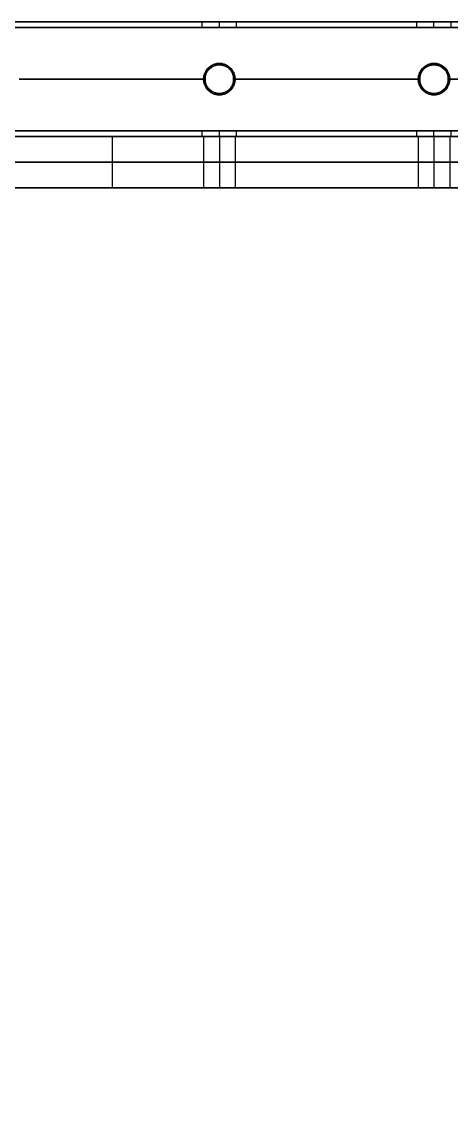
# Model space of a CAD drawing. Header units: millimetres. Extents: x -6529 to 809, y -8611 to 207.
# Drawn here: x 269.5 to 419.5, y -4076.9 to -3695.2 of the extents above; entities that cross this region are included whole.
import ezdxf

# ---------------------------------------------------------------- set-up
doc = ezdxf.new("R2010")
doc.units = ezdxf.units.MM
doc.header["$MEASUREMENT"] = 0
for name, color, linetype, true_color in [('gaten$11mm', 7, 'Continuous', 0xff6a35), ('platen', 7, 'Continuous', 0x007f00), ('staal', 5, 'Continuous', 0x0000ff)]:
    doc.layers.add(name, color=color, linetype=linetype, true_color=true_color)

# ---------------------------------------------------------------- blocks, each defined once
blk = doc.blocks.new('top plaat')
at = {"layer": 'platen'}
for p, q in [((845.5, 25.5), (845.5, 25.5, 18)), ((920.5, 25.5), (920.5, 25.5, 18)), ((840, 20), (840, 20, 18)), ((851, 20), (851, 20, 18)), ((915, 20), (915, 20, 18)), ((926, 20), (926, 20, 18)), ((845.5, 14.5), (845.5, 14.5, 18)), ((920.5, 14.5), (920.5, 14.5, 18))]:
    blk.add_line(p, q, dxfattribs=at)
for points in [[(1276, 40), (967, 40), (658, 40)], [(1276, 40, 18), (967, 40, 18), (658, 40, 18)], [(1276, 40, 9), (967, 40, 9), (658, 40, 9)]]:
    blk.add_open_spline(points, degree=2, dxfattribs=at)
for points, knots in [([(845.5, 25.5), (851, 25.5), (851, 20), (851, 14.5), (845.5, 14.5), (840, 14.5), (840, 20), (840, 25.5), (845.5, 25.5)], [-31.415927, -31.415927, -31.415927, -23.561945, -23.561945, -15.707963, -15.707963, -7.853982, -7.853982, 0, 0, 0]), ([(845.5, 25.5, 18), (851, 25.5, 18), (851, 20, 18), (851, 14.5, 18), (845.5, 14.5, 18), (840, 14.5, 18), (840, 20, 18), (840, 25.5, 18), (845.5, 25.5, 18)], [-31.415927, -31.415927, -31.415927, -23.561945, -23.561945, -15.707963, -15.707963, -7.853982, -7.853982, 0, 0, 0]), ([(845.5, 25.5, 9), (840, 25.5, 9), (840, 20, 9), (840, 14.5, 9), (845.5, 14.5, 9), (851, 14.5, 9), (851, 20, 9), (851, 25.5, 9), (845.5, 25.5, 9)], [0, 0, 0, 7.853982, 7.853982, 15.707963, 15.707963, 23.561945, 23.561945, 31.415927, 31.415927, 31.415927]), ([(920.5, 25.5), (926, 25.5), (926, 20), (926, 14.5), (920.5, 14.5), (915, 14.5), (915, 20), (915, 25.5), (920.5, 25.5)], [-31.415927, -31.415927, -31.415927, -23.561945, -23.561945, -15.707963, -15.707963, -7.853982, -7.853982, 0, 0, 0]), ([(920.5, 25.5, 18), (926, 25.5, 18), (926, 20, 18), (926, 14.5, 18), (920.5, 14.5, 18), (915, 14.5, 18), (915, 20, 18), (915, 25.5, 18), (920.5, 25.5, 18)], [-31.415927, -31.415927, -31.415927, -23.561945, -23.561945, -15.707963, -15.707963, -7.853982, -7.853982, 0, 0, 0]), ([(920.5, 25.5, 9), (915, 25.5, 9), (915, 20, 9), (915, 14.5, 9), (920.5, 14.5, 9), (926, 14.5, 9), (926, 20, 9), (926, 25.5, 9), (920.5, 25.5, 9)], [0, 0, 0, 7.853982, 7.853982, 15.707963, 15.707963, 23.561945, 23.561945, 31.415927, 31.415927, 31.415927])]:
    blk.add_rational_spline(points, [1, 0.707106781187, 1, 0.707106781187, 1, 0.707106781187, 1, 0.707106781187, 1], degree=2, knots=knots, dxfattribs=at)
blk = doc.blocks.new('plaat base')
at = {"layer": 'platen'}
for p, q in [((58, -600), (1258, -600)), ((58, -600, 18), (1258, -600, 18)), ((845.5, -1232.5), (845.5, -1232.5, 18)), ((920.5, -1232.5), (920.5, -1232.5, 18)), ((840, -1238), (840, -1238, 18)), ((851, -1238), (851, -1238, 18)), ((915, -1238), (915, -1238, 18)), ((926, -1238), (926, -1238, 18)), ((845.5, -1243.5), (845.5, -1243.5, 18)), ((920.5, -1243.5), (920.5, -1243.5, 18))]:
    blk.add_line(p, q, dxfattribs=at)
for points in [[(958, 0), (808, 0), (658, 0)], [(958, 0, 18), (808, 0, 18), (658, 0, 18)], [(958, 0, 9), (808, 0, 9), (658, 0, 9)], [(808, 0), (808, 0, 9), (808, 0, 18)], [(658, -1258), (808, -1258), (958, -1258)], [(658, -1258, 18), (808, -1258, 18), (958, -1258, 18)], [(658, -1258, 9), (808, -1258, 9), (958, -1258, 9)], [(808, -1258), (808, -1258, 9), (808, -1258, 18)]]:
    blk.add_open_spline(points, degree=2, dxfattribs=at)
for points in [[(845.5, -1243.5), (840, -1243.5), (840, -1238), (840, -1232.5), (845.5, -1232.5), (851, -1232.5), (851, -1238), (851, -1243.5), (845.5, -1243.5)], [(845.5, -1243.5, 18), (840, -1243.5, 18), (840, -1238, 18), (840, -1232.5, 18), (845.5, -1232.5, 18), (851, -1232.5, 18), (851, -1238, 18), (851, -1243.5, 18), (845.5, -1243.5, 18)], [(920.5, -1243.5), (915, -1243.5), (915, -1238), (915, -1232.5), (920.5, -1232.5), (926, -1232.5), (926, -1238), (926, -1243.5), (920.5, -1243.5)], [(920.5, -1243.5, 18), (915, -1243.5, 18), (915, -1238, 18), (915, -1232.5, 18), (920.5, -1232.5, 18), (926, -1232.5, 18), (926, -1238, 18), (926, -1243.5, 18), (920.5, -1243.5, 18)]]:
    blk.add_rational_spline(points, [1, 0.707106781187, 1, 0.707106781187, 1, 0.707106781187, 1, 0.707106781187, 1], degree=2, knots=[-31.415927, -31.415927, -31.415927, -23.561945, -23.561945, -15.707963, -15.707963, -7.853982, -7.853982, 0, 0, 0], dxfattribs=at)

msp = doc.modelspace()

# ---------------------------------------------------------------- linework, layer by layer
at = {"layer": 'gaten$11mm'}
for centre in [(338.53, -3715.21), (413.53, -3715.21)]:
    msp.add_circle(centre, 5.5, dxfattribs=at)
at = {"layer": 'staal'}
for p, q in [((332.53, -3697.21, 20), (332.53, -3695.21, 20)), ((332.53, -3697.21, 1296), (332.53, -3695.21, 1296)), ((338.53, -3697.21, 26), (338.53, -3695.21, 26)), ((338.53, -3697.21, 14), (338.53, -3695.21, 14)), ((338.53, -3697.21, 1302), (338.53, -3695.21, 1302)), ((338.53, -3697.21, 1290), (338.53, -3695.21, 1290)), ((344.53, -3697.21, 20), (344.53, -3695.21, 20)), ((344.53, -3697.21, 1296), (344.53, -3695.21, 1296)), ((407.53, -3697.21, 20), (407.53, -3695.21, 20)), ((407.53, -3697.21, 1296), (407.53, -3695.21, 1296)), ((413.53, -3697.21, 26), (413.53, -3695.21, 26)), ((413.53, -3697.21, 14), (413.53, -3695.21, 14)), ((413.53, -3697.21, 1302), (413.53, -3695.21, 1302)), ((413.53, -3697.21, 1290), (413.53, -3695.21, 1290)), ((419.53, -3697.21, 20), (419.53, -3695.21, 20)), ((419.53, -3697.21, 1296), (419.53, -3695.21, 1296)), ((338.53, -3710.21, 38), (338.53, -3710.21, 40)), ((338.53, -3710.21), (338.53, -3710.21, 2)), ((338.53, -3710.21, 1314), (338.53, -3710.21, 1316)), ((338.53, -3710.21, 1276), (338.53, -3710.21, 1278)), ((413.53, -3710.21, 38), (413.53, -3710.21, 40)), ((413.53, -3710.21), (413.53, -3710.21, 2)), ((413.53, -3710.21, 1314), (413.53, -3710.21, 1316)), ((413.53, -3710.21, 1276), (413.53, -3710.21, 1278)), ((333.53, -3715.21, 38), (333.53, -3715.21, 40)), ((333.53, -3715.21), (333.53, -3715.21, 2)), ((333.53, -3715.21, 1314), (333.53, -3715.21, 1316)), ((333.53, -3715.21, 1276), (333.53, -3715.21, 1278)), ((343.53, -3715.21, 38), (343.53, -3715.21, 40)), ((343.53, -3715.21), (343.53, -3715.21, 2)), ((343.53, -3715.21, 1314), (343.53, -3715.21, 1316)), ((343.53, -3715.21, 1276), (343.53, -3715.21, 1278)), ((408.53, -3715.21, 38), (408.53, -3715.21, 40)), ((408.53, -3715.21), (408.53, -3715.21, 2)), ((408.53, -3715.21, 1314), (408.53, -3715.21, 1316)), ((408.53, -3715.21, 1276), (408.53, -3715.21, 1278)), ((418.53, -3715.21, 38), (418.53, -3715.21, 40)), ((418.53, -3715.21), (418.53, -3715.21, 2)), ((418.53, -3715.21, 1314), (418.53, -3715.21, 1316)), ((418.53, -3715.21, 1276), (418.53, -3715.21, 1278)), ((338.53, -3720.21), (338.53, -3720.21, 2)), ((338.53, -3720.21, 38), (338.53, -3720.21, 40)), ((338.53, -3720.21, 1276), (338.53, -3720.21, 1278)), ((338.53, -3720.21, 1314), (338.53, -3720.21, 1316)), ((413.53, -3720.21), (413.53, -3720.21, 2)), ((413.53, -3720.21, 38), (413.53, -3720.21, 40)), ((413.53, -3720.21, 1276), (413.53, -3720.21, 1278)), ((413.53, -3720.21, 1314), (413.53, -3720.21, 1316)), ((332.53, -3735.21, 20), (332.53, -3733.21, 20)), ((332.53, -3735.21, 1296), (332.53, -3733.21, 1296)), ((338.53, -3735.21, 26), (338.53, -3733.21, 26)), ((338.53, -3735.21, 14), (338.53, -3733.21, 14)), ((338.53, -3735.21, 1302), (338.53, -3733.21, 1302)), ((338.53, -3735.21, 1290), (338.53, -3733.21, 1290)), ((344.53, -3735.21, 20), (344.53, -3733.21, 20)), ((344.53, -3735.21, 1296), (344.53, -3733.21, 1296)), ((407.53, -3735.21, 20), (407.53, -3733.21, 20)), ((407.53, -3735.21, 1296), (407.53, -3733.21, 1296)), ((413.53, -3735.21, 26), (413.53, -3733.21, 26)), ((413.53, -3735.21, 14), (413.53, -3733.21, 14)), ((413.53, -3735.21, 1302), (413.53, -3733.21, 1302)), ((413.53, -3735.21, 1290), (413.53, -3733.21, 1290)), ((419.53, -3735.21, 20), (419.53, -3733.21, 20)), ((419.53, -3735.21, 1296), (419.53, -3733.21, 1296))]:
    msp.add_line(p, q, dxfattribs=at)
for points in [[(-506.97, -3695.21), (809.03, -3695.21), (809.03, -5011.21), (-506.97, -5011.21)], [(-466.97, -3735.21), (769.03, -3735.21), (769.03, -4971.21), (-466.97, -4971.21)]]:
    msp.add_lwpolyline(points, close=True, dxfattribs=at)
for centre in [(338.53, -3715.21), (338.53, -3715.21, 39), (338.53, -3715.21, 1), (338.53, -3715.21, 1276), (338.53, -3715.21, 1315), (338.53, -3715.21, 1277), (413.53, -3715.21), (413.53, -3715.21, 39), (413.53, -3715.21, 1), (413.53, -3715.21, 1276), (413.53, -3715.21, 1315), (413.53, -3715.21, 1277)]:
    msp.add_circle(centre, 5, dxfattribs=at)
for points in [[(809.03, -3695.21), (151.03, -3695.21), (-506.97, -3695.21)], [(809.03, -3695.21, 40), (151.03, -3695.21, 40), (-506.97, -3695.21, 40)], [(-506.97, -3695.21, 1276), (151.03, -3695.21, 1276), (809.03, -3695.21, 1276)], [(-506.97, -3695.21, 1316), (151.03, -3695.21, 1316), (809.03, -3695.21, 1316)], [(807.03, -3697.21, 38), (151.03, -3697.21, 38), (-504.97, -3697.21, 38)], [(807.03, -3697.21, 2), (151.03, -3697.21, 2), (-504.97, -3697.21, 2)], [(-504.97, -3697.21, 1314), (151.03, -3697.21, 1314), (807.03, -3697.21, 1314)], [(-504.97, -3697.21, 1278), (151.03, -3697.21, 1278), (807.03, -3697.21, 1278)], [(332.53, -3695.21, 20), (301.03, -3695.21, 20), (269.53, -3695.21, 20)], [(269.53, -3695.21, 1296), (301.03, -3695.21, 1296), (332.53, -3695.21, 1296)], [(332.53, -3697.21, 20), (301.03, -3697.21, 20), (269.53, -3697.21, 20)], [(269.53, -3697.21, 1296), (301.03, -3697.21, 1296), (332.53, -3697.21, 1296)], [(407.53, -3695.21, 20), (376.03, -3695.21, 20), (344.53, -3695.21, 20)], [(344.53, -3695.21, 1296), (376.03, -3695.21, 1296), (407.53, -3695.21, 1296)], [(407.53, -3697.21, 20), (376.03, -3697.21, 20), (344.53, -3697.21, 20)], [(344.53, -3697.21, 1296), (376.03, -3697.21, 1296), (407.53, -3697.21, 1296)], [(482.53, -3695.21, 20), (451.03, -3695.21, 20), (419.53, -3695.21, 20)], [(482.53, -3697.21, 20), (451.03, -3697.21, 20), (419.53, -3697.21, 20)], [(419.53, -3697.21, 1296), (451.03, -3697.21, 1296), (482.53, -3697.21, 1296)], [(333.53, -3715.21, 40), (301.03, -3715.21, 40), (268.53, -3715.21, 40)], [(333.53, -3715.21, 38), (301.03, -3715.21, 38), (268.53, -3715.21, 38)], [(333.53, -3715.21, 2), (301.03, -3715.21, 2), (268.53, -3715.21, 2)], [(333.53, -3715.21), (301.03, -3715.21), (268.53, -3715.21)], [(268.53, -3715.21, 1316), (301.03, -3715.21, 1316), (333.53, -3715.21, 1316)], [(268.53, -3715.21, 1314), (301.03, -3715.21, 1314), (333.53, -3715.21, 1314)], [(268.53, -3715.21, 1278), (301.03, -3715.21, 1278), (333.53, -3715.21, 1278)], [(268.53, -3715.21, 1276), (301.03, -3715.21, 1276), (333.53, -3715.21, 1276)], [(408.53, -3715.21, 40), (376.03, -3715.21, 40), (343.53, -3715.21, 40)], [(408.53, -3715.21, 38), (376.03, -3715.21, 38), (343.53, -3715.21, 38)], [(408.53, -3715.21, 2), (376.03, -3715.21, 2), (343.53, -3715.21, 2)], [(408.53, -3715.21), (376.03, -3715.21), (343.53, -3715.21)], [(343.53, -3715.21, 1316), (376.03, -3715.21, 1316), (408.53, -3715.21, 1316)], [(343.53, -3715.21, 1314), (376.03, -3715.21, 1314), (408.53, -3715.21, 1314)], [(343.53, -3715.21, 1278), (376.03, -3715.21, 1278), (408.53, -3715.21, 1278)], [(343.53, -3715.21, 1276), (376.03, -3715.21, 1276), (408.53, -3715.21, 1276)], [(483.53, -3715.21, 40), (451.03, -3715.21, 40), (418.53, -3715.21, 40)], [(483.53, -3715.21, 38), (451.03, -3715.21, 38), (418.53, -3715.21, 38)], [(483.53, -3715.21, 2), (451.03, -3715.21, 2), (418.53, -3715.21, 2)], [(483.53, -3715.21), (451.03, -3715.21), (418.53, -3715.21)], [(418.53, -3715.21, 1316), (451.03, -3715.21, 1316), (483.53, -3715.21, 1316)], [(418.53, -3715.21, 1314), (451.03, -3715.21, 1314), (483.53, -3715.21, 1314)], [(418.53, -3715.21, 1278), (451.03, -3715.21, 1278), (483.53, -3715.21, 1278)], [(418.53, -3715.21, 1276), (451.03, -3715.21, 1276), (483.53, -3715.21, 1276)], [(771.03, -3733.21, 38), (151.03, -3733.21, 38), (-468.97, -3733.21, 38)], [(771.03, -3733.21, 2), (151.03, -3733.21, 2), (-468.97, -3733.21, 2)], [(-468.97, -3733.21, 1314), (151.03, -3733.21, 1314), (771.03, -3733.21, 1314)], [(-468.97, -3733.21, 1278), (151.03, -3733.21, 1278), (771.03, -3733.21, 1278)], [(332.53, -3733.21, 20), (301.03, -3733.21, 20), (269.53, -3733.21, 20)], [(269.53, -3733.21, 1296), (301.03, -3733.21, 1296), (332.53, -3733.21, 1296)], [(407.53, -3733.21, 20), (376.03, -3733.21, 20), (344.53, -3733.21, 20)], [(344.53, -3733.21, 1296), (376.03, -3733.21, 1296), (407.53, -3733.21, 1296)], [(482.53, -3733.21, 20), (451.03, -3733.21, 20), (419.53, -3733.21, 20)], [(419.53, -3733.21, 1296), (451.03, -3733.21, 1296), (482.53, -3733.21, 1296)], [(769.03, -3735.21), (151.03, -3735.21), (-466.97, -3735.21)], [(769.03, -3735.21, 40), (151.03, -3735.21, 40), (-466.97, -3735.21, 40)], [(-466.97, -3735.21, 1276), (151.03, -3735.21, 1276), (769.03, -3735.21, 1276)], [(-466.97, -3735.21, 1316), (151.03, -3735.21, 1316), (769.03, -3735.21, 1316)], [(332.53, -3735.21, 20), (301.03, -3735.21, 20), (269.53, -3735.21, 20)], [(269.53, -3735.21, 1296), (301.03, -3735.21, 1296), (332.53, -3735.21, 1296)], [(407.53, -3735.21, 20), (376.03, -3735.21, 20), (344.53, -3735.21, 20)], [(344.53, -3735.21, 1296), (376.03, -3735.21, 1296), (407.53, -3735.21, 1296)], [(482.53, -3735.21, 20), (451.03, -3735.21, 20), (419.53, -3735.21, 20)], [(419.53, -3735.21, 1296), (451.03, -3735.21, 1296), (482.53, -3735.21, 1296)]]:
    msp.add_open_spline(points, degree=2, dxfattribs=at)
for points, weights, knots in [([(263.53, -3695.21, 1302), (269.53, -3695.21, 1302), (269.53, -3695.21, 1296), (269.53, -3695.21, 1290), (263.53, -3695.21, 1290), (257.53, -3695.21, 1290), (257.53, -3695.21, 1296), (257.53, -3695.21, 1302), (263.53, -3695.21, 1302)], [1, 0.707106781187, 1, 0.707106781187, 1, 0.707106781187, 1, 0.707106781187, 1], [-31.415927, -31.415927, -31.415927, -23.561945, -23.561945, -15.707963, -15.707963, -7.853982, -7.853982, 0, 0, 0]), ([(338.53, -3695.21, 26), (332.53, -3695.21, 26), (332.53, -3695.21, 20), (332.53, -3695.21, 14), (338.53, -3695.21, 14), (344.53, -3695.21, 14), (344.53, -3695.21, 20), (344.53, -3695.21, 26), (338.53, -3695.21, 26)], [1, 0.707106781187, 1, 0.707106781187, 1, 0.707106781187, 1, 0.707106781187, 1], [-31.415927, -31.415927, -31.415927, -23.561945, -23.561945, -15.707963, -15.707963, -7.853982, -7.853982, 0, 0, 0]), ([(338.53, -3695.21, 1302), (344.53, -3695.21, 1302), (344.53, -3695.21, 1296), (344.53, -3695.21, 1290), (338.53, -3695.21, 1290), (332.53, -3695.21, 1290), (332.53, -3695.21, 1296), (332.53, -3695.21, 1302), (338.53, -3695.21, 1302)], [0.999999860338, 0.707106851018, 1, 0.707106781187, 1, 0.707106781187, 1, 0.707106851018, 0.999999860338], [-31.415927, -31.415927, -31.415927, -23.561946, -23.561946, -15.707963, -15.707963, -7.853981, -7.853981, 0, 0, 0]), ([(338.53, -3697.21, 26), (344.53, -3697.21, 26), (344.53, -3697.21, 20), (344.53, -3697.21, 14), (338.53, -3697.21, 14), (332.53, -3697.21, 14), (332.53, -3697.21, 20), (332.53, -3697.21, 26), (338.53, -3697.21, 26)], [1, 0.707106781187, 1, 0.707106781187, 1, 0.707106781187, 1, 0.707106781187, 1], [0, 0, 0, 7.853982, 7.853982, 15.707963, 15.707963, 23.561945, 23.561945, 31.415927, 31.415927, 31.415927]), ([(338.53, -3697.21, 1302), (332.53, -3697.21, 1302), (332.53, -3697.21, 1296), (332.53, -3697.21, 1290), (338.53, -3697.21, 1290), (344.53, -3697.21, 1290), (344.53, -3697.21, 1296), (344.53, -3697.21, 1302), (338.53, -3697.21, 1302)], [1, 0.707106781187, 1, 0.707106781187, 1, 0.707106781187, 1, 0.707106781187, 1], [0, 0, 0, 7.853982, 7.853982, 15.707963, 15.707963, 23.561945, 23.561945, 31.415927, 31.415927, 31.415927]), ([(413.53, -3695.21, 26), (407.53, -3695.21, 26), (407.53, -3695.21, 20), (407.53, -3695.21, 14), (413.53, -3695.21, 14), (419.53, -3695.21, 14), (419.53, -3695.21, 20), (419.53, -3695.21, 26), (413.53, -3695.21, 26)], [0.999999860338, 0.707106851018, 1, 0.707106781187, 1, 0.707106781187, 1, 0.707106851018, 0.999999860338], [-31.415927, -31.415927, -31.415927, -23.561946, -23.561946, -15.707963, -15.707963, -7.853981, -7.853981, 0, 0, 0]), ([(413.53, -3695.21, 1302), (419.53, -3695.21, 1302), (419.53, -3695.21, 1296), (419.53, -3695.21, 1290), (413.53, -3695.21, 1290), (407.53, -3695.21, 1290), (407.53, -3695.21, 1296), (407.53, -3695.21, 1302), (413.53, -3695.21, 1302)], [1, 0.707106781187, 1, 0.707106781187, 1, 0.707106781187, 1, 0.707106781187, 1], [-31.415927, -31.415927, -31.415927, -23.561945, -23.561945, -15.707963, -15.707963, -7.853982, -7.853982, 0, 0, 0]), ([(413.53, -3697.21, 26), (419.53, -3697.21, 26), (419.53, -3697.21, 20), (419.53, -3697.21, 14), (413.53, -3697.21, 14), (407.53, -3697.21, 14), (407.53, -3697.21, 20), (407.53, -3697.21, 26), (413.53, -3697.21, 26)], [1, 0.707106781187, 1, 0.707106781187, 1, 0.707106781187, 1, 0.707106781187, 1], [0, 0, 0, 7.853982, 7.853982, 15.707963, 15.707963, 23.561945, 23.561945, 31.415927, 31.415927, 31.415927]), ([(413.53, -3697.21, 1302), (407.53, -3697.21, 1302), (407.53, -3697.21, 1296), (407.53, -3697.21, 1290), (413.53, -3697.21, 1290), (419.53, -3697.21, 1290), (419.53, -3697.21, 1296), (419.53, -3697.21, 1302), (413.53, -3697.21, 1302)], [1, 0.707106781187, 1, 0.707106781187, 1, 0.707106781187, 1, 0.707106781187, 1], [0, 0, 0, 7.853982, 7.853982, 15.707963, 15.707963, 23.561945, 23.561945, 31.415927, 31.415927, 31.415927]), ([(338.53, -3720.21, 40), (333.53, -3720.21, 40), (333.53, -3715.21, 40), (333.53, -3710.21, 40), (338.53, -3710.21, 40), (343.53, -3710.21, 40), (343.53, -3715.21, 40), (343.53, -3720.21, 40), (338.53, -3720.21, 40)], [1, 0.707106781187, 1, 0.707106781187, 1, 0.707106781187, 1, 0.707106781187, 1], [-31.415927, -31.415927, -31.415927, -23.561945, -23.561945, -15.707963, -15.707963, -7.853982, -7.853982, 0, 0, 0]), ([(338.53, -3720.21, 38), (343.53, -3720.21, 38), (343.53, -3715.21, 38), (343.53, -3710.21, 38), (338.53, -3710.21, 38), (333.53, -3710.21, 38), (333.53, -3715.21, 38), (333.53, -3720.21, 38), (338.53, -3720.21, 38)], [1, 0.707106781187, 1, 0.707106781187, 1, 0.707106781187, 1, 0.707106781187, 1], [0, 0, 0, 7.853982, 7.853982, 15.707963, 15.707963, 23.561945, 23.561945, 31.415927, 31.415927, 31.415927]), ([(338.53, -3720.21, 2), (333.53, -3720.21, 2), (333.53, -3715.21, 2), (333.53, -3710.21, 2), (338.53, -3710.21, 2), (343.53, -3710.21, 2), (343.53, -3715.21, 2), (343.53, -3720.21, 2), (338.53, -3720.21, 2)], [1, 0.707106781187, 1, 0.707106781187, 1, 0.707106781187, 1, 0.707106781187, 1], [-31.415927, -31.415927, -31.415927, -23.561945, -23.561945, -15.707963, -15.707963, -7.853982, -7.853982, 0, 0, 0]), ([(338.53, -3720.21, 1316), (343.53, -3720.21, 1316), (343.53, -3715.21, 1316), (343.53, -3710.21, 1316), (338.53, -3710.21, 1316), (333.53, -3710.21, 1316), (333.53, -3715.21, 1316), (333.53, -3720.21, 1316), (338.53, -3720.21, 1316)], [1, 0.707106781187, 1, 0.707106781187, 1, 0.707106781187, 1, 0.707106781187, 1], [-31.415927, -31.415927, -31.415927, -23.561945, -23.561945, -15.707963, -15.707963, -7.853982, -7.853982, 0, 0, 0]), ([(338.53, -3720.21, 1314), (333.53, -3720.21, 1314), (333.53, -3715.21, 1314), (333.53, -3710.21, 1314), (338.53, -3710.21, 1314), (343.53, -3710.21, 1314), (343.53, -3715.21, 1314), (343.53, -3720.21, 1314), (338.53, -3720.21, 1314)], [1, 0.707106781187, 1, 0.707106781187, 1, 0.707106781187, 1, 0.707106781187, 1], [0, 0, 0, 7.853982, 7.853982, 15.707963, 15.707963, 23.561945, 23.561945, 31.415927, 31.415927, 31.415927]), ([(338.53, -3720.21, 1278), (343.53, -3720.21, 1278), (343.53, -3715.21, 1278), (343.53, -3710.21, 1278), (338.53, -3710.21, 1278), (333.53, -3710.21, 1278), (333.53, -3715.21, 1278), (333.53, -3720.21, 1278), (338.53, -3720.21, 1278)], [1, 0.707106781187, 1, 0.707106781187, 1, 0.707106781187, 1, 0.707106781187, 1], [-31.415927, -31.415927, -31.415927, -23.561945, -23.561945, -15.707963, -15.707963, -7.853982, -7.853982, 0, 0, 0]), ([(413.53, -3720.21, 40), (408.53, -3720.21, 40), (408.53, -3715.21, 40), (408.53, -3710.21, 40), (413.53, -3710.21, 40), (418.53, -3710.21, 40), (418.53, -3715.21, 40), (418.53, -3720.21, 40), (413.53, -3720.21, 40)], [1, 0.707106781187, 1, 0.707106781187, 1, 0.707106781187, 1, 0.707106781187, 1], [-31.415927, -31.415927, -31.415927, -23.561945, -23.561945, -15.707963, -15.707963, -7.853982, -7.853982, 0, 0, 0]), ([(413.53, -3720.21, 38), (418.53, -3720.21, 38), (418.53, -3715.21, 38), (418.53, -3710.21, 38), (413.53, -3710.21, 38), (408.53, -3710.21, 38), (408.53, -3715.21, 38), (408.53, -3720.21, 38), (413.53, -3720.21, 38)], [1, 0.707106781187, 1, 0.707106781187, 1, 0.707106781187, 1, 0.707106781187, 1], [0, 0, 0, 7.853982, 7.853982, 15.707963, 15.707963, 23.561945, 23.561945, 31.415927, 31.415927, 31.415927]), ([(413.53, -3720.21, 2), (408.53, -3720.21, 2), (408.53, -3715.21, 2), (408.53, -3710.21, 2), (413.53, -3710.21, 2), (418.53, -3710.21, 2), (418.53, -3715.21, 2), (418.53, -3720.21, 2), (413.53, -3720.21, 2)], [1, 0.707106781187, 1, 0.707106781187, 1, 0.707106781187, 1, 0.707106781187, 1], [-31.415927, -31.415927, -31.415927, -23.561945, -23.561945, -15.707963, -15.707963, -7.853982, -7.853982, 0, 0, 0]), ([(413.53, -3720.21, 1316), (418.53, -3720.21, 1316), (418.53, -3715.21, 1316), (418.53, -3710.21, 1316), (413.53, -3710.21, 1316), (408.53, -3710.21, 1316), (408.53, -3715.21, 1316), (408.53, -3720.21, 1316), (413.53, -3720.21, 1316)], [1, 0.707106781187, 1, 0.707106781187, 1, 0.707106781187, 1, 0.707106781187, 1], [-31.415927, -31.415927, -31.415927, -23.561945, -23.561945, -15.707963, -15.707963, -7.853982, -7.853982, 0, 0, 0]), ([(413.53, -3720.21, 1314), (408.53, -3720.21, 1314), (408.53, -3715.21, 1314), (408.53, -3710.21, 1314), (413.53, -3710.21, 1314), (418.53, -3710.21, 1314), (418.53, -3715.21, 1314), (418.53, -3720.21, 1314), (413.53, -3720.21, 1314)], [1, 0.707106781187, 1, 0.707106781187, 1, 0.707106781187, 1, 0.707106781187, 1], [0, 0, 0, 7.853982, 7.853982, 15.707963, 15.707963, 23.561945, 23.561945, 31.415927, 31.415927, 31.415927]), ([(413.53, -3720.21, 1278), (418.53, -3720.21, 1278), (418.53, -3715.21, 1278), (418.53, -3710.21, 1278), (413.53, -3710.21, 1278), (408.53, -3710.21, 1278), (408.53, -3715.21, 1278), (408.53, -3720.21, 1278), (413.53, -3720.21, 1278)], [1, 0.707106781187, 1, 0.707106781187, 1, 0.707106781187, 1, 0.707106781187, 1], [-31.415927, -31.415927, -31.415927, -23.561945, -23.561945, -15.707963, -15.707963, -7.853982, -7.853982, 0, 0, 0]), ([(338.53, -3733.21, 26), (332.53, -3733.21, 26), (332.53, -3733.21, 20), (332.53, -3733.21, 14), (338.53, -3733.21, 14), (344.53, -3733.21, 14), (344.53, -3733.21, 20), (344.53, -3733.21, 26), (338.53, -3733.21, 26)], [0.999999860338, 0.707106851018, 1, 0.707106781187, 1, 0.707106781187, 1, 0.707106851018, 0.999999860338], [-31.415927, -31.415927, -31.415927, -23.561946, -23.561946, -15.707963, -15.707963, -7.853981, -7.853981, 0, 0, 0]), ([(338.53, -3733.21, 1302), (344.53, -3733.21, 1302), (344.53, -3733.21, 1296), (344.53, -3733.21, 1290), (338.53, -3733.21, 1290), (332.53, -3733.21, 1290), (332.53, -3733.21, 1296), (332.53, -3733.21, 1302), (338.53, -3733.21, 1302)], [1, 0.707106781187, 1, 0.707106781187, 1, 0.707106781187, 1, 0.707106781187, 1], [-31.415927, -31.415927, -31.415927, -23.561945, -23.561945, -15.707963, -15.707963, -7.853982, -7.853982, 0, 0, 0]), ([(413.53, -3733.21, 26), (407.53, -3733.21, 26), (407.53, -3733.21, 20), (407.53, -3733.21, 14), (413.53, -3733.21, 14), (419.53, -3733.21, 14), (419.53, -3733.21, 20), (419.53, -3733.21, 26), (413.53, -3733.21, 26)], [1, 0.707106781187, 1, 0.707106781187, 1, 0.707106781187, 1, 0.707106781187, 1], [-31.415927, -31.415927, -31.415927, -23.561945, -23.561945, -15.707963, -15.707963, -7.853982, -7.853982, 0, 0, 0]), ([(413.53, -3733.21, 1302), (419.53, -3733.21, 1302), (419.53, -3733.21, 1296), (419.53, -3733.21, 1290), (413.53, -3733.21, 1290), (407.53, -3733.21, 1290), (407.53, -3733.21, 1296), (407.53, -3733.21, 1302), (413.53, -3733.21, 1302)], [1, 0.707106781187, 1, 0.707106781187, 1, 0.707106781187, 1, 0.707106781187, 1], [-31.415927, -31.415927, -31.415927, -23.561945, -23.561945, -15.707963, -15.707963, -7.853982, -7.853982, 0, 0, 0]), ([(338.53, -3735.21, 26), (344.53, -3735.21, 26), (344.53, -3735.21, 20), (344.53, -3735.21, 14), (338.53, -3735.21, 14), (332.53, -3735.21, 14), (332.53, -3735.21, 20), (332.53, -3735.21, 26), (338.53, -3735.21, 26)], [0.999999860338, 0.707106851018, 1, 0.707106781187, 1, 0.707106781187, 1, 0.707106851018, 0.999999860338], [0, 0, 0, 7.853981, 7.853981, 15.707963, 15.707963, 23.561946, 23.561946, 31.415927, 31.415927, 31.415927]), ([(338.53, -3735.21, 1302), (332.53, -3735.21, 1302), (332.53, -3735.21, 1296), (332.53, -3735.21, 1290), (338.53, -3735.21, 1290), (344.53, -3735.21, 1290), (344.53, -3735.21, 1296), (344.53, -3735.21, 1302), (338.53, -3735.21, 1302)], [0.999999860338, 0.707106851018, 1, 0.707106781187, 1, 0.707106781187, 1, 0.707106851018, 0.999999860338], [0, 0, 0, 7.853981, 7.853981, 15.707963, 15.707963, 23.561946, 23.561946, 31.415927, 31.415927, 31.415927]), ([(413.53, -3735.21, 26), (419.53, -3735.21, 26), (419.53, -3735.21, 20), (419.53, -3735.21, 14), (413.53, -3735.21, 14), (407.53, -3735.21, 14), (407.53, -3735.21, 20), (407.53, -3735.21, 26), (413.53, -3735.21, 26)], [1, 0.707106781187, 1, 0.707106781187, 1, 0.707106781187, 1, 0.707106781187, 1], [0, 0, 0, 7.853982, 7.853982, 15.707963, 15.707963, 23.561945, 23.561945, 31.415927, 31.415927, 31.415927]), ([(413.53, -3735.21, 1302), (407.53, -3735.21, 1302), (407.53, -3735.21, 1296), (407.53, -3735.21, 1290), (413.53, -3735.21, 1290), (419.53, -3735.21, 1290), (419.53, -3735.21, 1296), (419.53, -3735.21, 1302), (413.53, -3735.21, 1302)], [1, 0.707106781187, 1, 0.707106781187, 1, 0.707106781187, 1, 0.707106781187, 1], [0, 0, 0, 7.853982, 7.853982, 15.707963, 15.707963, 23.561945, 23.561945, 31.415927, 31.415927, 31.415927])]:
    msp.add_rational_spline(points, weights, degree=2, knots=knots, dxfattribs=at)

# ---------------------------------------------------------------- block references
at = {"layer": 'platen'}
for name, p in [('top plaat', (-506.97, -3735.21, 1316)), ('plaat base', (-506.97, -3753.21, 40))]:
    msp.add_blockref(name, p, dxfattribs=at)
at = {"layer": 'platen', "extrusion": (0, -1, 0)}
msp.add_blockref('plaat base', (-506.97, 1258, 3735.21), dxfattribs=at)

doc.saveas('drawing.dxf')
